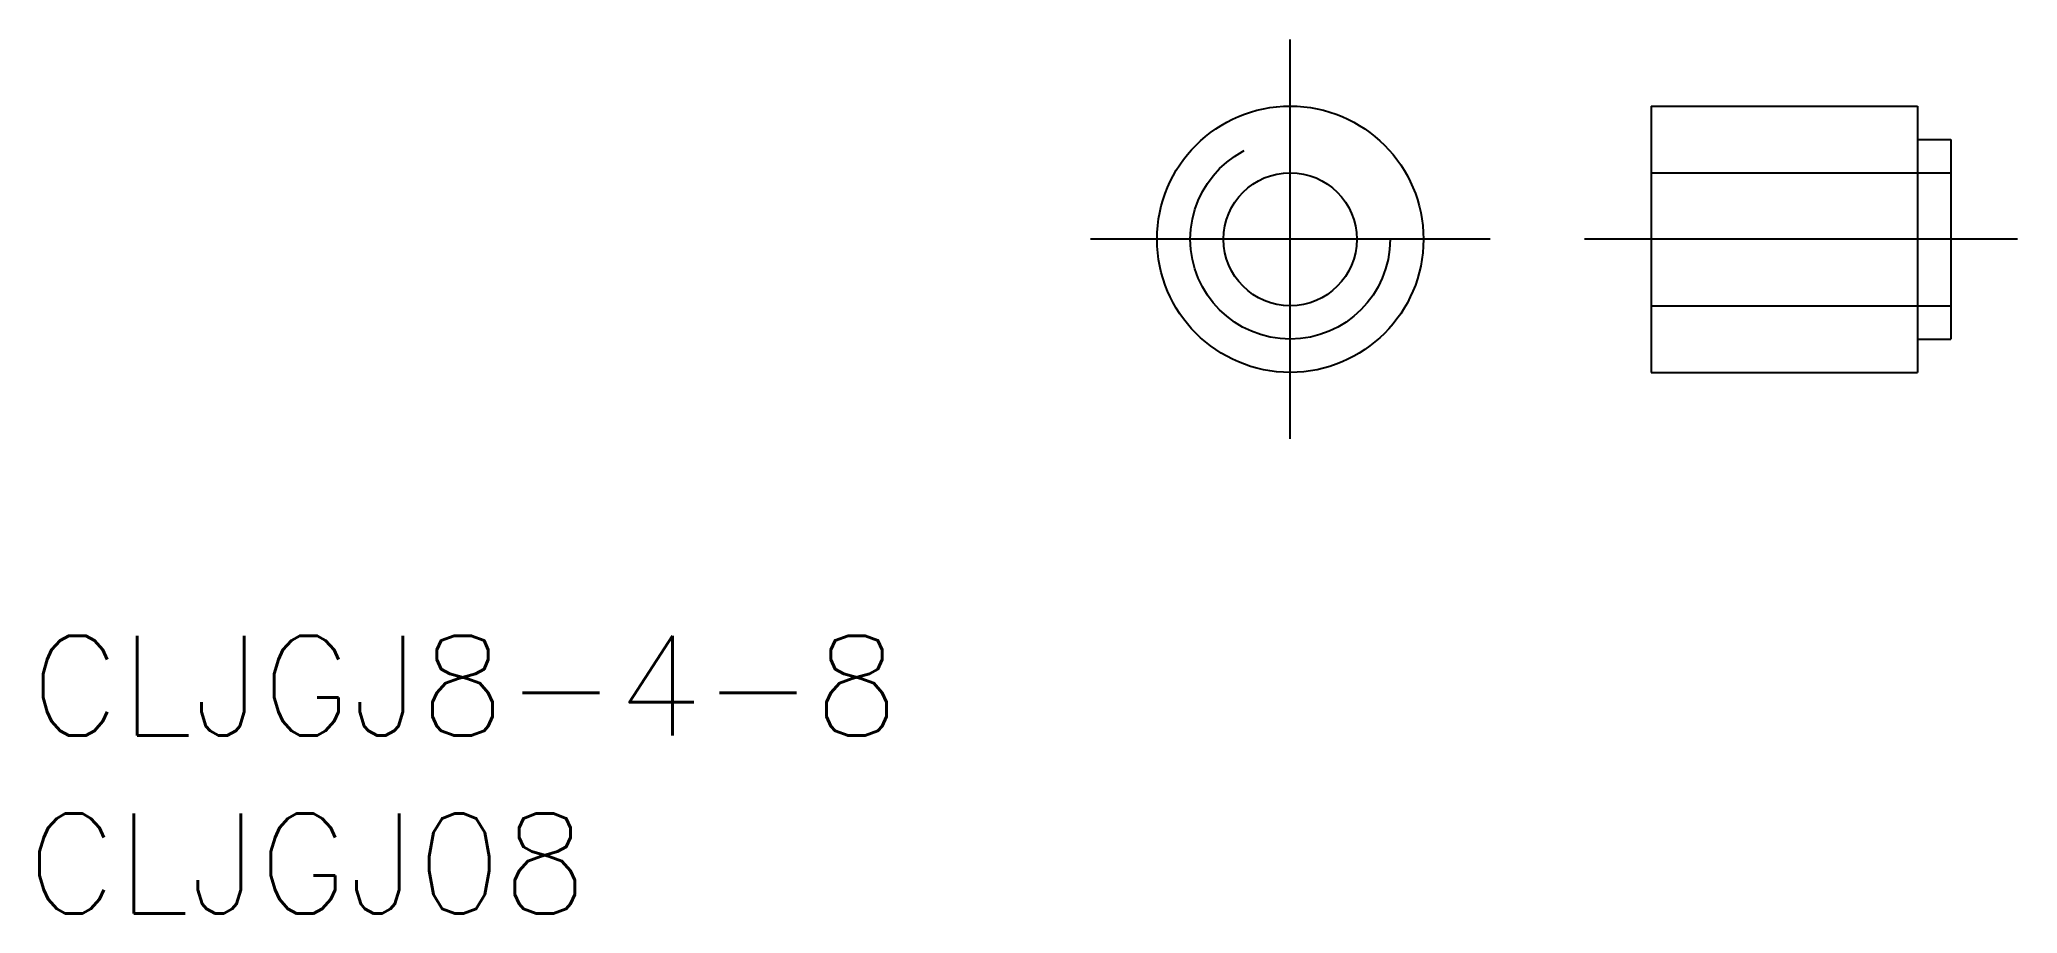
# Model space of a CAD drawing. Extents: x -37.6 to 21.8, y -20.3 to 6.
import ezdxf

# ---------------------------------------------------------------- set-up
doc = ezdxf.new("R2010")
doc.units = 0
doc.linetypes.add('CENTER', pattern=[50.8, 31.75, -6.35, 6.35, -6.35])
doc.linetypes.add('DASHED', pattern=[19.05, 12.7, -6.35])
doc.layers.get('0').update_dxf_attribs({"linetype": 'CONTINUOUS'})
doc.layers.add('CENTER', color=1, linetype='CENTER')
doc.styles.get("Standard").update_dxf_attribs({"font": 'txt.shx', "height": 3, "bigfont": 'bigfont.shx'})

msp = doc.modelspace()

# ---------------------------------------------------------------- linework, layer by layer
at = {"color": 7, "linetype": 'CONTINUOUS'}
for p, q in [((10.836, 4), (18.836, 4)), ((10.836, 4), (10.836, -4)), ((18.836, 4), (18.836, -4)), ((18.836, 3), (19.836, 3)), ((19.836, 3), (19.836, -3)), ((18.836, -3), (19.836, -3)), ((10.836, -4), (18.836, -4))]:
    msp.add_line(p, q, dxfattribs=at)
at = {"color": 3, "linetype": 'DASHED'}
for p, q in [((10.836, 2), (19.836, 2)), ((10.836, -2), (19.836, -2))]:
    msp.add_line(p, q, dxfattribs=at)
at = {"color": 7, "linetype": 'CONTINUOUS'}
for radius in [4, 2]:
    msp.add_circle((0, 0), radius, dxfattribs=at)
at = {"color": 3, "linetype": 'DASHED'}
msp.add_circle((0, 0), 3, dxfattribs=at)
at = {"layer": 'CENTER', "color": 1, "linetype": 'CENTER'}
for p, q in [((0, -6), (0, 6)), ((6, 0), (-6, 0)), ((21.836, 0), (8.836, 0))]:
    msp.add_line(p, q, dxfattribs=at)

# ---------------------------------------------------------------- texts
at = {"color": 7, "linetype": 'CONTINUOUS'}
for s, p in [('CLJGJ8-4-8', (-37.836, -14.911)), ('CLJGJ08', (-37.94, -20.255))]:
    msp.add_text(s, height=3, dxfattribs=at).set_placement(p)

doc.saveas('drawing.dxf')
